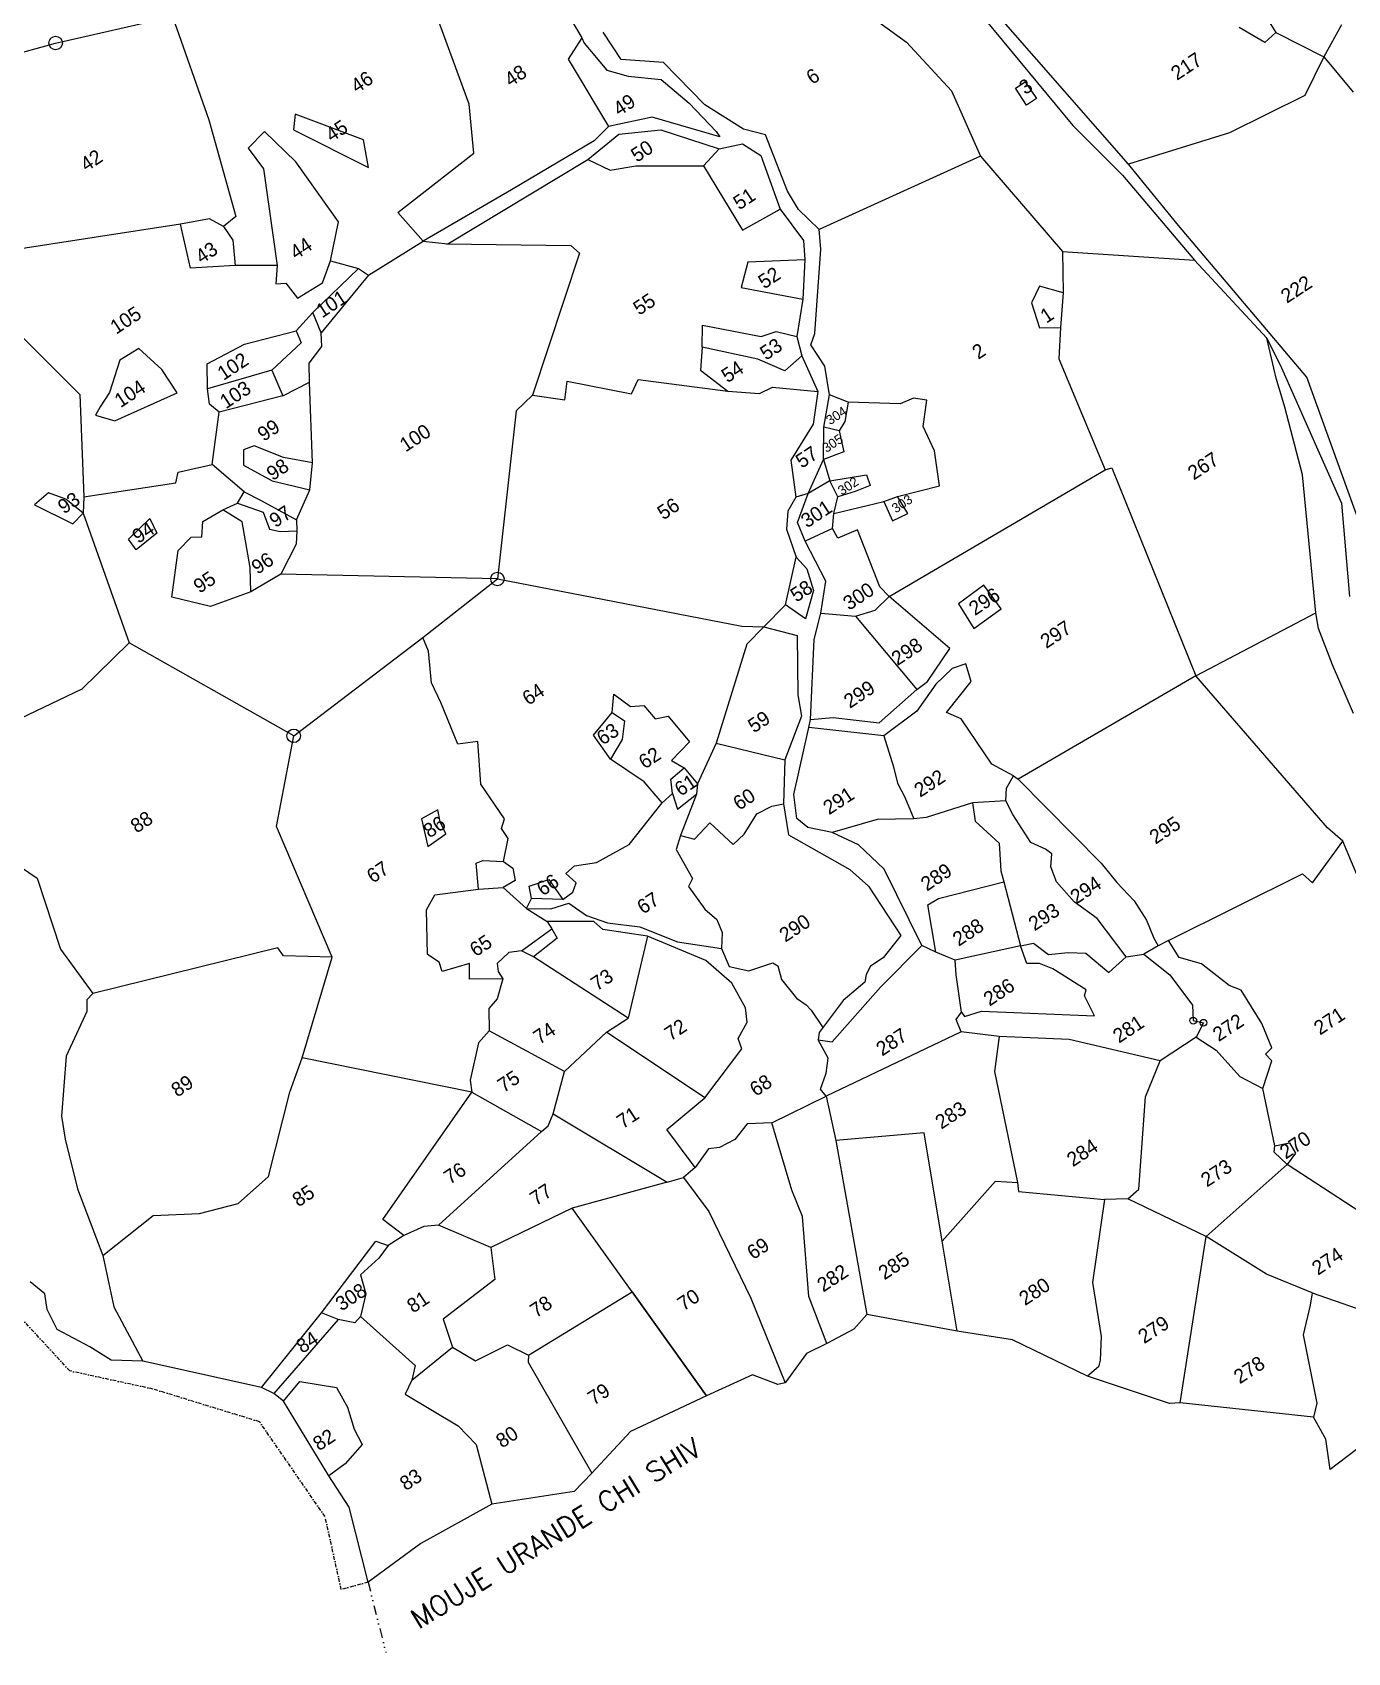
# Model space of a CAD drawing. Header units: metres. Extents: x 321058 to 325379, y 1822357 to 1826807.
# Drawn here: x 322521 to 324270, y 1822357 to 1824513 of the extents above; entities that cross this region are included whole.
import ezdxf

# ---------------------------------------------------------------- set-up
doc = ezdxf.new("R2010")
doc.units = ezdxf.units.M
doc.linetypes.add('DASHDOT', pattern=[1, 0.5, -0.25, 0, -0.25])
doc.linetypes.add('DIVIDE', pattern=[31.75, 12.7, -6.35, 0, -6.35, 0, -6.35])
for name, color, linetype in [('POLY_PARCEL', 6, 'Continuous'), ('POLY_WATER', 4, 'Continuous'), ('TEXT_MAPOUT', 7, 'Continuous'), ('TEXT_PARCEL', 7, 'Continuous'), ('V_BOUND_LINE', 7, 'Continuous'), ('V_BOUND_STREAM_LINE', 7, 'DASHDOT'), ('V_DIVIDE_LINE', 7, 'DIVIDE')]:
    doc.layers.add(name, color=color, linetype=linetype)
doc.styles.get("Standard").update_dxf_attribs({"font": 'simplex.shx'})
doc.styles.add('TEXT _PARCEL', font='', dxfattribs={"height": 0.25})
doc.styles.get('TEXT _PARCEL').set_extended_font_data('Kruti Dev 050')

msp = doc.modelspace()

# ---------------------------------------------------------------- linework, layer by layer
for centre, radius in [((322551.4, 1824498.8), 8.99), ((323139.1, 1823785.7), 8.99), ((322868.1, 1823577), 8.99), ((324064.7, 1823198.1), 4.49), ((324078.3, 1823195.3), 4.49)]:
    msp.add_circle(centre, radius)
at = {"layer": 'POLY_PARCEL'}
for p, q in [((323535.4, 1824607.4), (323683.4, 1824500.1)), ((323101.6, 1824417.6), (323050, 1824558)), ((322551.4, 1824498.8), (322706.9, 1824534.1)), ((322706.9, 1824534.1), (322755.2, 1824396.8)), ((324159, 1824537.7), (324174.6, 1824512.8)), ((323251.4, 1824505.5), (323233.3, 1824477.4)), ((324159.8, 1824499.7), (324125.9, 1824519.3)), ((324174.6, 1824512.8), (324159.8, 1824499.7)), ((324174.6, 1824512.8), (324238.6, 1824480.6)), ((322364.3, 1824447.2), (322551.4, 1824498.8)), ((322551.4, 1824498.8), (322551.4, 1824498.8)), ((323683.4, 1824500.1), (323742.9, 1824435.3)), ((323233.3, 1824477.4), (323287, 1824387.6)), ((324238.6, 1824480.6), (324213.1, 1824429)), ((323828.1, 1824438.6), (323841.2, 1824447.3)), ((323841.2, 1824447.3), (323856, 1824424.8)), ((323742.9, 1824435.3), (323781.7, 1824348.4)), ((323842.9, 1824416.2), (323828.1, 1824438.6)), ((323856, 1824424.8), (323842.9, 1824416.2)), ((324213.1, 1824429), (324113.1, 1824379.2)), ((322870.2, 1824404.1), (322867.6, 1824383.3)), ((322961, 1824369.9), (322870.2, 1824404.1)), ((323107.9, 1824352.2), (323101.6, 1824417.6)), ((322755.2, 1824396.8), (322790.9, 1824268.1)), ((322829.4, 1824381.3), (322807.4, 1824358.7)), ((322871.1, 1824340.7), (322829.4, 1824381.3)), ((322867.6, 1824383.3), (322967.4, 1824333.3)), ((324113.1, 1824379.2), (323978.6, 1824337.7)), ((322807.4, 1824358.7), (322828.1, 1824331.4)), ((322967.4, 1824333.3), (322961, 1824369.9)), ((323413.4, 1824335.3), (323434, 1824358.1)), ((322927.8, 1824260.9), (322871.1, 1824340.7)), ((323006.7, 1824273.2), (323107.9, 1824352.2)), ((323259.2, 1824344), (323289.2, 1824329.7)), ((323289.2, 1824329.7), (323323.1, 1824335.2)), ((323323.1, 1824335.2), (323413.4, 1824335.3)), ((323413.4, 1824335.3), (323464.9, 1824249.7)), ((323781.7, 1824348.4), (323567.3, 1824250.8)), ((323781.7, 1824348.4), (323890.8, 1824221.2)), ((322828.1, 1824331.4), (322846, 1824202.9)), ((323040.3, 1824235.1), (323006.7, 1824273.2)), ((323464.9, 1824249.7), (323515, 1824277.8)), ((322717.5, 1824257.6), (322487.9, 1824222.3)), ((322756.2, 1824264.9), (322717.5, 1824257.6)), ((322731, 1824199.3), (322717.5, 1824257.6)), ((322774.9, 1824254.5), (322756.2, 1824264.9)), ((322790.9, 1824268.1), (322774.9, 1824254.5)), ((322774.9, 1824254.5), (322787.1, 1824236.3)), ((322917.1, 1824208.8), (322927.8, 1824260.9)), ((322927.8, 1824260.9), (322927.8, 1824260.9)), ((322787.1, 1824236.3), (322790.1, 1824202.8)), ((322967.4, 1824189.8), (323040.3, 1824235.1)), ((323040.3, 1824235.1), (323040.3, 1824235.1)), ((323040.3, 1824235.1), (323040.3, 1824235.1)), ((323071.4, 1824231.8), (323236.7, 1824229.3)), ((323236.7, 1824229.3), (323248.3, 1824219.1)), ((322906.2, 1824179.9), (322917.1, 1824208.8)), ((322917.1, 1824208.8), (322954.5, 1824199)), ((323248.3, 1824219.1), (323185.9, 1824030.3)), ((323248.3, 1824219.1), (323248.3, 1824219.1)), ((323472.1, 1824207.2), (323463.2, 1824173.6)), ((323548, 1824210.4), (323472.1, 1824207.2)), ((323890.8, 1824221.2), (323891.7, 1824166.4)), ((323890.8, 1824221.2), (324066.5, 1824210.1)), ((322790.1, 1824202.8), (322731, 1824199.3)), ((322846, 1824202.9), (322790.1, 1824202.8)), ((322846, 1824202.9), (322844.3, 1824178.6)), ((322893.6, 1824140.2), (322954.5, 1824199)), ((322967.4, 1824189.8), (322904.5, 1824113.3)), ((322954.5, 1824199), (322967.4, 1824189.8)), ((322844.3, 1824178.6), (322857.5, 1824179.2)), ((322857.5, 1824179.2), (322873.2, 1824159.5)), ((322873.2, 1824159.5), (322906.2, 1824179.9)), ((323463.2, 1824173.6), (323545.2, 1824158.2)), ((323860.4, 1824175.3), (323849.7, 1824153.2)), ((323891.7, 1824166.4), (323860.4, 1824175.3)), ((323891.7, 1824166.4), (323888.3, 1824120.5)), ((322893.6, 1824140.2), (322871.4, 1824116)), ((322904.5, 1824113.3), (322893.6, 1824140.2)), ((323849.7, 1824153.2), (323860, 1824119.7)), ((322492.9, 1824121.9), (322583.5, 1824031)), ((323411.5, 1824094.2), (323411.7, 1824123.5)), ((323411.7, 1824123.5), (323489.8, 1824108.5)), ((323860, 1824119.7), (323888.3, 1824120.5)), ((323888.3, 1824120.5), (323885.7, 1824078.5)), ((322753.1, 1824072), (322802.8, 1824098)), ((322802.8, 1824098), (322871.4, 1824116)), ((322877.9, 1824099.8), (322839.2, 1824063.4)), ((322871.4, 1824116), (322877.9, 1824099.8)), ((322905.7, 1824095), (322904.5, 1824113.3)), ((323489.8, 1824108.5), (323509.8, 1824114.9)), ((323509.8, 1824114.9), (323537.2, 1824108.4)), ((324175.2, 1824052.9), (324162.4, 1824106.1)), ((322636.8, 1824076.9), (322622.9, 1824033.7)), ((322662.1, 1824092.2), (322636.8, 1824076.9)), ((322692.6, 1824064.6), (322662.1, 1824092.2)), ((322888.8, 1824073), (322905.7, 1824095)), ((323411.5, 1824094.2), (323409.1, 1824063.4)), ((323485.5, 1824078), (323411.5, 1824094.2)), ((323521.5, 1824062.8), (323485.5, 1824078)), ((323544.2, 1824082.4), (323521.5, 1824062.8)), ((323885.7, 1824078.5), (323947.6, 1823930.8)), ((322713.2, 1824033.3), (322692.6, 1824064.6)), ((322753.2, 1824038.7), (322753.1, 1824072)), ((322839.2, 1824063.4), (322753.2, 1824038.7)), ((322839.2, 1824063.4), (322853.5, 1824029.3)), ((322889.3, 1824047.4), (322888.8, 1824073)), ((323409.1, 1824063.4), (323445.4, 1824035.4)), ((324186.5, 1824014.4), (324175.2, 1824052.9)), ((322622.9, 1824033.7), (322610.8, 1824014.8)), ((322630, 1823996.1), (322713.2, 1824033.3)), ((322755.9, 1824018.1), (322753.2, 1824038.7)), ((322853.5, 1824029.3), (322889.3, 1824047.4)), ((322893.1, 1823940.4), (322889.3, 1824047.4)), ((323228.8, 1824024), (323231.9, 1824048.8)), ((323231.9, 1824048.8), (323317.6, 1824032.2)), ((323317.6, 1824032.2), (323326.3, 1824051)), ((323326.3, 1824051), (323445.4, 1824035.4)), ((323445.4, 1824035.4), (323445.4, 1824035.4)), ((323445.4, 1824035.4), (323487.9, 1824032.5)), ((323487.9, 1824032.5), (323505.2, 1824040.7)), ((323505.2, 1824040.7), (323565.1, 1824035.1)), ((322583.5, 1824031), (322588.9, 1823895)), ((322610.8, 1824014.8), (322604.5, 1824003.8)), ((322768.8, 1824007.8), (322755.9, 1824018.1)), ((322853.5, 1824029.3), (322768.8, 1824007.8)), ((323185.9, 1824030.3), (323164, 1824009.4)), ((323185.9, 1824030.3), (323228.8, 1824024)), ((323605.7, 1824021.1), (323580.7, 1824030.9)), ((323605.7, 1824021.1), (323601.3, 1823995.4)), ((323674.9, 1824018.9), (323605.7, 1824021.1)), ((323692.5, 1824026.5), (323674.9, 1824018.9)), ((323710.3, 1824023.7), (323692.5, 1824026.5)), ((323705.5, 1823988.6), (323710.3, 1824023.7)), ((324209.9, 1823924.2), (324186.5, 1824014.4)), ((322604.5, 1824003.8), (322630, 1823996.1)), ((322759.5, 1823938), (322768.8, 1824007.8)), ((323164, 1824009.4), (323139.1, 1823785.7)), ((323601.3, 1823995.4), (323593.8, 1823982.7)), ((323720.4, 1823956), (323705.5, 1823988.6)), ((323593.8, 1823982.7), (323573.4, 1823987.9)), ((323593.8, 1823982.7), (323600.1, 1823955)), ((322801.3, 1823957.6), (322801.2, 1823937.1)), ((322815.5, 1823962.9), (322801.3, 1823957.6)), ((322854.3, 1823947.5), (322815.5, 1823962.9)), ((322893.1, 1823940.4), (322854.3, 1823947.5)), ((323600.1, 1823955), (323573, 1823944.8)), ((323727.3, 1823909.8), (323720.4, 1823956)), ((322711.4, 1823913.8), (322714.3, 1823928)), ((322714.3, 1823928), (322759.5, 1823938)), ((322802.3, 1823901.7), (322759.5, 1823938)), ((322801.2, 1823937.1), (322839.6, 1823916.1)), ((322889.7, 1823904.1), (322893.1, 1823940.4)), ((323573, 1823944.8), (323581.2, 1823916.3)), ((323581.2, 1823916.3), (323630, 1823924.2)), ((323630, 1823924.2), (323634.9, 1823910.2)), ((323660.2, 1823762.5), (323947.6, 1823930.8)), ((323947.6, 1823930.8), (323956.6, 1823933.8)), ((323947.6, 1823930.8), (323947.6, 1823930.8)), ((323947.6, 1823930.8), (323947.6, 1823930.8)), ((323956.6, 1823933.8), (324068.3, 1823657)), ((324227.8, 1823740.7), (324209.9, 1823924.2)), ((322588.9, 1823895), (322711.4, 1823913.8)), ((322839.6, 1823916.1), (322889.7, 1823904.1)), ((322872, 1823864.3), (322889.7, 1823904.1)), ((323581.2, 1823916.3), (323552.3, 1823899.5)), ((323591.7, 1823895.1), (323581.2, 1823916.3)), ((323614.9, 1823902.3), (323591.7, 1823895.1)), ((323634.9, 1823910.2), (323614.9, 1823902.3)), ((323671.1, 1823895.6), (323727.3, 1823909.8)), ((322541.8, 1823900.5), (322523.5, 1823884.3)), ((322523.5, 1823884.3), (322574.4, 1823858.9)), ((322564.8, 1823892.1), (322541.8, 1823900.5)), ((322588, 1823873.3), (322564.8, 1823892.1)), ((322588.9, 1823895), (322588, 1823873.3)), ((322588.9, 1823895), (322588.9, 1823895)), ((322773.8, 1823877.8), (322793.5, 1823886.5)), ((322793.5, 1823886.5), (322802.3, 1823901.7)), ((322793.5, 1823886.5), (322827.4, 1823874.7)), ((322802.3, 1823901.7), (322824.1, 1823890.7)), ((322824.1, 1823890.7), (322872, 1823864.3)), ((323552.3, 1823899.5), (323536.2, 1823894.6)), ((323586.4, 1823873), (323591.7, 1823895.1)), ((323586.4, 1823873), (323652.9, 1823888.9)), ((323652.9, 1823888.9), (323671.1, 1823895.6)), ((323652.9, 1823888.9), (323664.6, 1823863)), ((323684.9, 1823872.9), (323671.1, 1823895.6)), ((322574.4, 1823858.9), (322588, 1823873.3)), ((322588, 1823873.3), (322649.3, 1823700.8)), ((322648.5, 1823838.8), (322676.9, 1823866.2)), ((322676.9, 1823866.2), (322686, 1823846.8)), ((322745.8, 1823842), (322747, 1823862.3)), ((322747, 1823862.3), (322773.8, 1823877.8)), ((322799.7, 1823861.6), (322773.8, 1823877.8)), ((322810, 1823800.9), (322799.7, 1823861.6)), ((322799.7, 1823861.6), (322799.7, 1823861.6)), ((322827.4, 1823874.7), (322835.8, 1823852)), ((322872, 1823864.3), (322872.1, 1823849.8)), ((323584.8, 1823852.9), (323586.4, 1823873)), ((323664.6, 1823863), (323684.9, 1823872.9)), ((322658.7, 1823824.5), (322648.5, 1823838.8)), ((322686, 1823846.8), (322658.7, 1823824.5)), ((322714.5, 1823823.5), (322731.7, 1823841.4)), ((322731.7, 1823841.4), (322745.8, 1823842)), ((322835.8, 1823852), (322850.1, 1823849.1)), ((322850.1, 1823849.1), (322872.1, 1823849.8)), ((322872.1, 1823849.8), (322871.5, 1823832)), ((323584.8, 1823852.9), (323548.3, 1823835.8)), ((323591.8, 1823839.9), (323584.8, 1823852.9)), ((323618, 1823850.9), (323591.8, 1823839.9)), ((323648, 1823775.1), (323618, 1823850.9)), ((322706, 1823761.4), (322714.5, 1823823.5)), ((322871.5, 1823832), (322850.9, 1823791.9)), ((322811.1, 1823768.6), (322810, 1823800.9)), ((323522.5, 1823751.3), (323536.7, 1823814.7)), ((322850.9, 1823791.9), (322811.1, 1823768.6)), ((323139.1, 1823785.7), (322850.9, 1823791.9)), ((323039.7, 1823707.9), (323139.1, 1823785.7)), ((323139.1, 1823785.7), (323139.1, 1823785.7)), ((323139.1, 1823785.7), (323139.1, 1823785.7)), ((323139.1, 1823785.7), (323464.2, 1823723.1)), ((323660.2, 1823762.5), (323648, 1823775.1)), ((323786.3, 1823777.5), (323752.4, 1823752.8)), ((323809.4, 1823746.1), (323786.3, 1823777.5)), ((322757.2, 1823749.1), (322706, 1823761.4)), ((322811.1, 1823768.6), (322757.2, 1823749.1)), ((323641.7, 1823744.4), (323660.2, 1823762.5)), ((323740.9, 1823693.3), (323660.2, 1823762.5)), ((323752.4, 1823752.8), (323773, 1823719.7)), ((323569.3, 1823740.2), (323615.2, 1823736.2)), ((323615.2, 1823736.2), (323641.7, 1823744.4)), ((323615.2, 1823736.2), (323696.9, 1823638.8)), ((323773, 1823719.7), (323809.4, 1823746.1)), ((324068.3, 1823657), (324227.8, 1823740.7)), ((324231.1, 1823719.8), (324227.8, 1823740.7)), ((323464.2, 1823723.1), (323493.4, 1823721.9)), ((323493.4, 1823721.9), (323470.9, 1823699)), ((324249.8, 1823671.3), (324231.1, 1823719.8)), ((322649.3, 1823700.8), (322586.2, 1823639)), ((322868.1, 1823577), (322649.3, 1823700.8)), ((322868.1, 1823577), (323039.7, 1823707.9)), ((323047.5, 1823689.6), (323039.7, 1823707.9)), ((323051.2, 1823647.4), (323047.5, 1823689.6)), ((323470.9, 1823699), (323430.2, 1823567.3)), ((323711.2, 1823649.4), (323740.9, 1823693.3)), ((323744, 1823666.6), (323722.4, 1823645.8)), ((323762, 1823672.6), (323744, 1823666.6)), ((323769.2, 1823649.5), (323762, 1823672.6)), ((324277.9, 1823606.7), (324249.8, 1823671.3)), ((323063.8, 1823621.3), (323051.2, 1823647.4)), ((323696.9, 1823638.8), (323711.2, 1823649.4)), ((323722.4, 1823645.8), (323696.9, 1823609.9)), ((323736.3, 1823608), (323769.2, 1823649.5)), ((324068.3, 1823657), (323831.6, 1823519.5)), ((324068.3, 1823657), (324068.3, 1823657)), ((324068.3, 1823657), (324068.3, 1823657)), ((324243.4, 1823454.8), (324068.3, 1823657)), ((324068.3, 1823657), (324068.3, 1823657)), ((322586.2, 1823639), (322384.1, 1823542.8)), ((323291.8, 1823608), (323294.1, 1823632.4)), ((323294.1, 1823632.4), (323316.3, 1823616.1)), ((323646.7, 1823594.4), (323696.9, 1823638.8)), ((323696.9, 1823638.8), (323696.9, 1823638.8)), ((323086.6, 1823565.8), (323063.8, 1823621.3)), ((323266.9, 1823577.8), (323291.8, 1823608)), ((323291.8, 1823608), (323308.2, 1823597)), ((323316.3, 1823616.1), (323333.8, 1823617.3)), ((323333.8, 1823617.3), (323348.9, 1823599.7)), ((323348.9, 1823599.7), (323366.1, 1823603.1)), ((323366.1, 1823603.1), (323394.4, 1823569)), ((323555.5, 1823598.6), (323585.8, 1823601.3)), ((323585.8, 1823601.3), (323646.7, 1823594.4)), ((323696.9, 1823609.9), (323653.3, 1823576.8)), ((323756, 1823599.8), (323736.3, 1823608)), ((323308.2, 1823597), (323305.1, 1823572.1)), ((323653.3, 1823576.8), (323553.4, 1823588.3)), ((323796.6, 1823539.2), (323756, 1823599.8)), ((322845.3, 1823456.2), (322868.1, 1823577)), ((323112.9, 1823569.4), (323086.6, 1823565.8)), ((323117.1, 1823512.6), (323112.9, 1823569.4)), ((323289.4, 1823545.9), (323266.9, 1823577.8)), ((323305.1, 1823572.1), (323289.4, 1823545.9)), ((323394.4, 1823569), (323370.6, 1823544.1)), ((323430.2, 1823567.3), (323405.1, 1823513)), ((323430.2, 1823567.3), (323521.6, 1823545.3)), ((323653.3, 1823576.8), (323666.1, 1823535.8)), ((323334.3, 1823515.6), (323289.4, 1823545.9)), ((323370.6, 1823544.1), (323387.4, 1823534.3)), ((323666.1, 1823535.8), (323671.2, 1823514)), ((323825.8, 1823523.8), (323796.6, 1823539.2)), ((323358.4, 1823487.7), (323334.3, 1823515.6)), ((323369.8, 1823519.3), (323387.4, 1823534.3)), ((323372, 1823500.2), (323369.8, 1823519.3)), ((323387.4, 1823534.3), (323405.1, 1823513)), ((323671.2, 1823514), (323680.9, 1823495.2)), ((323816.2, 1823507.2), (323825.8, 1823523.8)), ((323825.8, 1823523.8), (323831.6, 1823519.5)), ((323831.6, 1823519.5), (323942.1, 1823407.5)), ((323148.4, 1823466.7), (323117.1, 1823512.6)), ((323358.4, 1823487.7), (323372, 1823500.2)), ((323372, 1823500.2), (323378.8, 1823479.4)), ((323378.8, 1823479.4), (323403.7, 1823499.5)), ((323403.7, 1823499.5), (323382.7, 1823444.4)), ((323405.1, 1823513), (323403.7, 1823499.5)), ((323680.9, 1823495.2), (323693.1, 1823466.5)), ((323815.5, 1823490.4), (323816.2, 1823507.2)), ((323059.8, 1823478.7), (323038.3, 1823466.5)), ((323062.8, 1823462.6), (323059.8, 1823478.7)), ((323314.5, 1823432.5), (323358.4, 1823487.7)), ((323467.4, 1823446.1), (323484.2, 1823473.1)), ((323484.2, 1823473.1), (323503.9, 1823483.4)), ((323503.9, 1823483.4), (323519.5, 1823486.6)), ((323771, 1823487.7), (323709.5, 1823468.5)), ((323815.5, 1823490.4), (323771, 1823487.7)), ((323771, 1823487.7), (323774.4, 1823463.5)), ((323824.5, 1823472.2), (323815.5, 1823490.4)), ((323848.8, 1823435.3), (323824.5, 1823472.2)), ((322919.1, 1823282.4), (322845.3, 1823456.2)), ((323038.3, 1823466.5), (323046.3, 1823429.9)), ((323070.4, 1823446.7), (323062.8, 1823462.6)), ((323144.4, 1823453.8), (323148.4, 1823466.7)), ((323153.3, 1823440.2), (323144.4, 1823453.8)), ((323401.2, 1823439.6), (323421.6, 1823461.1)), ((323421.6, 1823461.1), (323452.5, 1823432.3)), ((323644.4, 1823465.6), (323584.3, 1823448.4)), ((323693.1, 1823466.5), (323644.4, 1823465.6)), ((323709.5, 1823468.5), (323693.1, 1823466.5)), ((323774.4, 1823463.5), (323806.4, 1823434)), ((324263.5, 1823436.7), (324243.4, 1823454.8)), ((322436.6, 1823448.6), (322526.8, 1823387.7)), ((323046.3, 1823429.9), (323070.4, 1823446.7)), ((323147.1, 1823409.7), (323153.3, 1823440.2)), ((323270.8, 1823408.3), (323314.5, 1823432.5)), ((323382.7, 1823444.4), (323376.7, 1823425.6)), ((323382.7, 1823444.4), (323401.2, 1823439.6)), ((323452.5, 1823432.3), (323467.4, 1823446.1)), ((323806.4, 1823434), (323808.6, 1823397.2)), ((323868.1, 1823426.1), (323848.8, 1823435.3)), ((324223.4, 1823381.6), (324263.5, 1823436.7)), ((324296.2, 1823359.8), (324263.5, 1823436.7)), ((324263.5, 1823436.7), (324263.5, 1823436.7)), ((323110.7, 1823407.5), (323119.7, 1823411.1)), ((323113.9, 1823372.9), (323110.7, 1823407.5)), ((323119.7, 1823411.1), (323147.1, 1823409.7)), ((323147.1, 1823409.7), (323159.7, 1823400.8)), ((323241.6, 1823403.9), (323270.8, 1823408.3)), ((323376.7, 1823425.6), (323398.7, 1823387)), ((323876.6, 1823419.9), (323868.1, 1823426.1)), ((323875.3, 1823402.9), (323876.6, 1823419.9)), ((323942.1, 1823407.5), (323962.9, 1823381.7)), ((322526.8, 1823387.7), (322558, 1823293.1)), ((323159.7, 1823400.8), (323162.6, 1823384.4)), ((323181.4, 1823376.8), (323207.5, 1823386)), ((323207.5, 1823386), (323226.2, 1823359.4)), ((323229.9, 1823393.9), (323241.6, 1823403.9)), ((323243.9, 1823381.3), (323229.9, 1823393.9)), ((323398.7, 1823387), (323393.1, 1823376.4)), ((323808.6, 1823397.2), (323812.6, 1823382.8)), ((323882.7, 1823382.8), (323875.3, 1823402.9)), ((324031.9, 1823304.7), (324209.9, 1823393.3)), ((324209.9, 1823393.3), (324223.4, 1823381.6)), ((323044.7, 1823345.7), (323055.7, 1823365.5)), ((323055.7, 1823365.5), (323113.9, 1823372.9)), ((323055.7, 1823365.5), (323055.7, 1823365.5)), ((323113.9, 1823372.9), (323146.8, 1823375.2)), ((323162.6, 1823384.4), (323146.8, 1823375.2)), ((323146.8, 1823375.2), (323177.8, 1823347.4)), ((323184.3, 1823360.4), (323181.4, 1823376.8)), ((323226.2, 1823359.4), (323239.3, 1823369.1)), ((323239.3, 1823369.1), (323243.9, 1823381.3)), ((323393.1, 1823376.4), (323415.2, 1823346.3)), ((323725.8, 1823360.8), (323812.6, 1823382.8)), ((323812.6, 1823382.8), (323812.6, 1823382.8)), ((323812.6, 1823382.8), (323834.9, 1823297.7)), ((323906.2, 1823356.1), (323882.7, 1823382.8)), ((323962.9, 1823381.7), (323986.2, 1823357.5)), ((323045.9, 1823286.2), (323044.7, 1823345.7)), ((323177.8, 1823347.4), (323184.3, 1823360.4)), ((323177.8, 1823347.4), (323205.3, 1823330)), ((323177.8, 1823347.4), (323210.3, 1823346.9)), ((323226.2, 1823359.4), (323184.3, 1823360.4)), ((323210.3, 1823346.9), (323234, 1823354.5)), ((323234, 1823354.5), (323234, 1823354.5)), ((323234, 1823354.5), (323234, 1823354.5)), ((323234, 1823354.5), (323257.6, 1823337.9)), ((323415.2, 1823346.3), (323431.1, 1823332.7)), ((323711.6, 1823352.2), (323725.8, 1823360.8)), ((323722.1, 1823289.4), (323711.6, 1823352.2)), ((323937, 1823333.9), (323906.2, 1823356.1)), ((323986.2, 1823357.5), (324002.5, 1823331.6)), ((323171.3, 1823290.9), (323211.6, 1823320.4)), ((323267.2, 1823330.2), (323205.3, 1823330)), ((323205.3, 1823330), (323211.6, 1823320.4)), ((323205.3, 1823330), (323205.3, 1823330)), ((323211.6, 1823320.4), (323218.7, 1823307.9)), ((323257.6, 1823337.9), (323285.4, 1823328.1)), ((323279.1, 1823319.3), (323267.2, 1823330.2)), ((323267.2, 1823330.2), (323267.2, 1823330.2)), ((323285.4, 1823328.1), (323285.4, 1823328.1)), ((323285.4, 1823328.1), (323328.4, 1823322.7)), ((323328.4, 1823322.7), (323378.6, 1823303.1)), ((323431.1, 1823332.7), (323437.9, 1823315.4)), ((323975.6, 1823282.9), (323937, 1823333.9)), ((324002.5, 1823331.6), (324012.2, 1823307.9)), ((323218.7, 1823307.9), (323186.9, 1823282.9)), ((323338.8, 1823310.5), (323279.1, 1823319.3)), ((323338.8, 1823310.5), (323312.9, 1823201.5)), ((323416.4, 1823278), (323338.8, 1823310.5)), ((323338.8, 1823310.5), (323338.8, 1823310.5)), ((323378.6, 1823303.1), (323378.6, 1823303.1)), ((323378.6, 1823303.1), (323437, 1823294.2)), ((323437.9, 1823315.4), (323437, 1823294.2)), ((323834.9, 1823297.7), (323852, 1823301.2)), ((323852, 1823301.2), (323872.3, 1823286)), ((324012.2, 1823307.9), (324018.1, 1823297.8)), ((324031.9, 1823304.7), (324018.1, 1823297.8)), ((324045.9, 1823282.3), (324031.9, 1823304.7)), ((324031.9, 1823304.7), (324031.9, 1823304.7)), ((322558, 1823293.1), (322601, 1823234.4)), ((322846.9, 1823295.1), (322601, 1823234.4)), ((322854.7, 1823284.3), (322846.9, 1823295.1)), ((322919.1, 1823282.4), (322854.7, 1823284.3)), ((322879.4, 1823148.5), (322919.1, 1823282.4)), ((323061.7, 1823276.1), (323045.9, 1823286.2)), ((323154.2, 1823288.9), (323138.8, 1823274.1)), ((323171.3, 1823290.9), (323154.2, 1823288.9)), ((323186.9, 1823282.9), (323171.3, 1823290.9)), ((323312.9, 1823201.5), (323186.9, 1823282.9)), ((323451, 1823248.1), (323416.4, 1823278)), ((323437, 1823294.2), (323447.2, 1823270)), ((323437, 1823294.2), (323437, 1823294.2)), ((323437, 1823294.2), (323437, 1823294.2)), ((323722.1, 1823289.4), (323703.8, 1823298)), ((323747.8, 1823278.4), (323722.1, 1823289.4)), ((323834.9, 1823297.7), (323747.8, 1823278.4)), ((323749.5, 1823259), (323747.8, 1823278.4)), ((323843.3, 1823274.2), (323834.9, 1823297.7)), ((323872.3, 1823286), (323898.5, 1823288.6)), ((323898.5, 1823288.6), (323921.8, 1823287.8)), ((323921.8, 1823287.8), (323952.5, 1823262.2)), ((323952.5, 1823262.2), (323975.6, 1823282.9)), ((323975.6, 1823282.9), (323998.9, 1823286.5)), ((324018.1, 1823297.8), (323998.9, 1823286.5)), ((323998.9, 1823286.5), (324033.4, 1823258.9)), ((324075.9, 1823273.7), (324045.9, 1823282.3)), ((323065.4, 1823263.6), (323061.7, 1823276.1)), ((323102.1, 1823274), (323065.4, 1823263.6)), ((323102, 1823253.3), (323102.1, 1823274)), ((323138.8, 1823274.1), (323140, 1823263.5)), ((323140, 1823263.5), (323146.3, 1823253.9)), ((323447.2, 1823270), (323473.7, 1823264.5)), ((323473.7, 1823264.5), (323505.6, 1823275.2)), ((323505.6, 1823275.2), (323511.9, 1823270.9)), ((323511.9, 1823270.9), (323517.1, 1823252.6)), ((323756.5, 1823209.4), (323749.5, 1823259)), ((323860.1, 1823274.3), (323843.3, 1823274.2)), ((323878.1, 1823267.1), (323860.1, 1823274.3)), ((323922.3, 1823239), (323878.1, 1823267.1)), ((324033.4, 1823258.9), (324063.6, 1823218.7)), ((324112.4, 1823245), (324075.9, 1823273.7)), ((322601, 1823234.4), (322592.9, 1823225.7)), ((323146.3, 1823253.9), (323102, 1823253.3)), ((323146.3, 1823253.9), (323138.7, 1823227.1)), ((323469.2, 1823215.3), (323451, 1823248.1)), ((323517.1, 1823252.6), (323536.9, 1823227.8)), ((323920.2, 1823231), (323922.3, 1823239)), ((324128.4, 1823238.6), (324112.4, 1823245)), ((324156, 1823194.4), (324128.4, 1823238.6)), ((322592.9, 1823225.7), (322592.8, 1823210.4)), ((323138.7, 1823227.1), (323127.8, 1823214.2)), ((323127.8, 1823214.2), (323127.9, 1823184.4)), ((323471.4, 1823196.2), (323469.2, 1823215.3)), ((323536.9, 1823227.8), (323549.6, 1823219)), ((323549.6, 1823219), (323556.5, 1823212.1)), ((323933.4, 1823204.7), (323920.2, 1823231)), ((324063.6, 1823218.7), (324064.7, 1823198.1)), ((322592.8, 1823210.4), (322565.2, 1823150.9)), ((323284.1, 1823182.6), (323312.9, 1823201.5)), ((323459.4, 1823174.5), (323471.4, 1823196.2)), ((323556.5, 1823212.1), (323571.8, 1823188.8)), ((323749.2, 1823199.4), (323756.5, 1823209.4)), ((323756.2, 1823183.3), (323749.2, 1823199.4)), ((323756.5, 1823209.4), (323760.2, 1823203.7)), ((323760.2, 1823203.7), (323782.9, 1823210.6)), ((323782.9, 1823210.6), (323933.4, 1823204.7)), ((324064.7, 1823198.1), (324078.3, 1823195.3)), ((324078.3, 1823195.3), (324068.8, 1823176.3)), ((324169.2, 1823162.1), (324156, 1823194.4)), ((323127.9, 1823184.4), (323114, 1823168.7)), ((323228.3, 1823130.3), (323127.9, 1823184.4)), ((323284.1, 1823182.6), (323228.3, 1823130.3)), ((323414.8, 1823095.6), (323284.1, 1823182.6)), ((323464.1, 1823160.4), (323459.4, 1823174.5)), ((323579.1, 1823148.2), (323565.9, 1823172.7)), ((323756.2, 1823183.3), (323576.2, 1823097.7)), ((323806.6, 1823177.1), (323756.2, 1823183.3)), ((323806.6, 1823177.1), (323800.5, 1823130.6)), ((323899.5, 1823173.1), (323806.6, 1823177.1)), ((324020.5, 1823144.6), (323899.5, 1823173.1)), ((324068.8, 1823176.3), (324020.5, 1823144.6)), ((324068.8, 1823176.3), (324095.1, 1823158.7)), ((322565.2, 1823150.9), (322559.2, 1823070.8)), ((322863, 1823102.9), (322879.4, 1823148.5)), ((323105, 1823103.1), (322879.4, 1823148.5)), ((323114, 1823168.7), (323102.9, 1823118.8)), ((323414.8, 1823095.6), (323464.1, 1823160.4)), ((323576.3, 1823128), (323579.1, 1823148.2)), ((324095.1, 1823158.7), (324126.8, 1823123.9)), ((324160.9, 1823153.6), (324169.2, 1823162.1)), ((324169.1, 1823144.4), (324160.9, 1823153.6)), ((323213.1, 1823074.1), (323228.3, 1823130.3)), ((323568.9, 1823107), (323576.3, 1823128)), ((323800.5, 1823130.6), (323830.7, 1822982.8)), ((324001.3, 1823096.8), (324020.5, 1823144.6)), ((324157.2, 1823107.9), (324169.1, 1823144.4)), ((323102.9, 1823118.8), (323105, 1823103.1)), ((323576.2, 1823097.7), (323568.9, 1823107)), ((324126.8, 1823123.9), (324157.2, 1823107.9)), ((324173.3, 1823031.3), (324157.2, 1823107.9)), ((322834.6, 1822990.6), (322863, 1823102.9)), ((322986.6, 1822933.5), (323105, 1823103.1)), ((323105, 1823103.1), (323197.7, 1823050.7)), ((323105, 1823103.1), (323105, 1823103.1)), ((323364.6, 1823053.4), (323414.8, 1823095.6)), ((323414.8, 1823095.6), (323414.8, 1823095.6)), ((323414.8, 1823095.6), (323414.8, 1823095.6)), ((323504.3, 1823062), (323576.2, 1823097.7)), ((323576.2, 1823097.7), (323589.3, 1823038.8)), ((323992.5, 1822974), (324001.3, 1823096.8)), ((322559.2, 1823070.8), (322563.9, 1823040.6)), ((323206.7, 1823058.1), (323213.1, 1823074.1)), ((323213.1, 1823074.1), (323365.1, 1822983.1)), ((323504.3, 1823062), (323471.3, 1823060.8)), ((323530.7, 1822972.7), (323504.3, 1823062)), ((322563.9, 1823040.6), (322580.6, 1822974.2)), ((323197.7, 1823050.7), (323060.6, 1822926.1)), ((323197.7, 1823050.7), (323206.7, 1823058.1)), ((323197.7, 1823050.7), (323197.7, 1823050.7)), ((323402.2, 1823002.9), (323364.6, 1823053.4)), ((323455, 1823039.8), (323434.7, 1823029.4)), ((323471.3, 1823060.8), (323455, 1823039.8)), ((323706.6, 1823048.6), (323589.3, 1823038.8)), ((323730.8, 1822904.5), (323706.6, 1823048.6)), ((323419.7, 1823027.6), (323402.2, 1823002.9)), ((323434.7, 1823029.4), (323419.7, 1823027.6)), ((323589.3, 1823038.8), (323630.6, 1822807.1)), ((324172.3, 1823022.9), (324173.3, 1823031.3)), ((324189.6, 1823006.6), (324172.3, 1823022.9)), ((324173.3, 1823031.3), (324192.9, 1823035.4)), ((324200.8, 1823021.7), (324189.6, 1823006.6)), ((324192.9, 1823035.4), (324200.8, 1823021.7)), ((323402.2, 1823002.9), (323386.8, 1822989.3)), ((324189.6, 1823006.6), (324081.9, 1822910.9)), ((324315.7, 1822924.7), (324189.6, 1823006.6)), ((322794.3, 1822954.8), (322834.6, 1822990.6)), ((323365.1, 1822983.1), (323238.3, 1822948.8)), ((323365.1, 1822983.1), (323386.8, 1822989.3)), ((323386.8, 1822989.3), (323420.2, 1822944)), ((323730.8, 1822904.5), (323801.6, 1822984.6)), ((323801.6, 1822984.6), (323830.7, 1822982.8)), ((323830.7, 1822982.8), (323832.3, 1822970.7)), ((322580.6, 1822974.2), (322614.3, 1822885.5)), ((322742.6, 1822941.3), (322794.3, 1822954.8)), ((323545.1, 1822937.5), (323530.7, 1822972.7)), ((323832.3, 1822970.7), (323946.7, 1822960.3)), ((323946.7, 1822960.3), (323930.9, 1822849.8)), ((323977.5, 1822961.2), (323946.7, 1822960.3)), ((323977.5, 1822961.2), (323992.5, 1822974)), ((324081.9, 1822910.9), (323977.5, 1822961.2)), ((322614.3, 1822885.5), (322681, 1822938.8)), ((322681, 1822938.8), (322742.6, 1822941.3)), ((322681, 1822938.8), (322681, 1822938.8)), ((323014.6, 1822912.3), (322986.6, 1822933.5)), ((323238.3, 1822948.8), (323130.5, 1822896.1)), ((323318.2, 1822837.3), (323238.3, 1822948.8)), ((323238.3, 1822948.8), (323238.3, 1822948.8)), ((323238.3, 1822948.8), (323238.3, 1822948.8)), ((323420.2, 1822944), (323476.2, 1822829)), ((323553.3, 1822831.1), (323545.1, 1822937.5)), ((323014.6, 1822912.3), (322993.6, 1822899.1)), ((323041.3, 1822924.1), (323014.6, 1822912.3)), ((323060.6, 1822926.1), (323041.3, 1822924.1)), ((323130.5, 1822896.1), (323060.6, 1822926.1)), ((324047.4, 1822689.5), (324081.9, 1822910.9)), ((324081.9, 1822910.9), (324081.9, 1822910.9)), ((324162.3, 1822860.6), (324081.9, 1822910.9)), ((322905.2, 1822809.2), (322977.5, 1822904.6)), ((322977.5, 1822904.6), (322993.6, 1822899.1)), ((322993.6, 1822899.1), (322981.2, 1822882.1)), ((323130.5, 1822896.1), (323135.5, 1822853.7)), ((323750.8, 1822784.9), (323730.8, 1822904.5)), ((322614.3, 1822885.5), (322628.7, 1822817.5)), ((322981.2, 1822882.1), (322956.8, 1822860.1)), ((322956.8, 1822860.1), (322964, 1822834.8)), ((323135.5, 1822853.7), (323066.7, 1822801)), ((323930.9, 1822849.8), (323942.2, 1822778)), ((324223.1, 1822835.8), (324162.3, 1822860.6)), ((322964, 1822834.8), (322956.8, 1822804.4)), ((323180.4, 1822753), (323318.2, 1822837.3)), ((323318.2, 1822837.3), (323417.1, 1822698.8)), ((323417.1, 1822698.8), (323318.2, 1822837.3)), ((323476.2, 1822829), (323521.9, 1822716.1)), ((323577.5, 1822768.5), (323553.3, 1822831.1)), ((324223.1, 1822835.8), (324220.4, 1822819.6)), ((324223.1, 1822835.8), (324312.2, 1822804.8)), ((322628.7, 1822817.5), (322667.4, 1822745)), ((322825.3, 1822710.1), (322905.2, 1822809.2)), ((322927.2, 1822800.3), (322905.2, 1822809.2)), ((322956.8, 1822804.4), (322949.3, 1822795.8)), ((322956.8, 1822804.4), (322956.8, 1822804.4)), ((322956.8, 1822804.4), (323029.7, 1822739.3)), ((324220.4, 1822819.6), (324211, 1822780.1)), ((322927.2, 1822800.3), (322841.5, 1822702)), ((322949.3, 1822795.8), (322927.2, 1822800.3)), ((323066.7, 1822801), (323079.5, 1822763.5)), ((323025.1, 1822719.9), (323079.5, 1822763.5)), ((323079.5, 1822763.5), (323109.8, 1822745.3)), ((323109.8, 1822745.3), (323152.3, 1822766.7)), ((323152.3, 1822766.7), (323180.4, 1822753)), ((323942.2, 1822778), (323941.1, 1822746.2)), ((324211, 1822780.1), (324228.9, 1822689)), ((323029.7, 1822739.3), (323025.1, 1822719.9)), ((323180.4, 1822753), (323179.9, 1822743.8)), ((323179.9, 1822743.8), (323264.5, 1822596.2)), ((323941.1, 1822746.2), (323938.8, 1822737.3)), ((322854.5, 1822691.8), (322876.4, 1822717.9)), ((322876.4, 1822717.9), (322924.8, 1822709.9)), ((323025.1, 1822719.9), (323016.3, 1822700.9)), ((323938.8, 1822737.3), (323924.2, 1822725)), ((322924.8, 1822709.9), (322939.6, 1822683.9)), ((323016.3, 1822700.9), (323086.7, 1822658.9)), ((322939.6, 1822683.9), (322948.5, 1822654.4)), ((324228.9, 1822689), (324224.6, 1822670.4)), ((322948.5, 1822654.4), (322959, 1822634.3)), ((323086.7, 1822658.9), (323110.6, 1822634.3)), ((322959, 1822634.3), (322936.5, 1822608.5)), ((323110.6, 1822634.3), (323131.6, 1822554.8)), ((322936.5, 1822608.5), (322914.8, 1822592.5))]:
    msp.add_line(p, q, dxfattribs=at)
at = {"layer": 'POLY_WATER'}
for p, q in [((323207.3, 1824580.5), (323251.4, 1824505.5)), ((323761.3, 1824562.1), (323904.6, 1824389)), ((323978.6, 1824337.7), (323812.4, 1824527.4)), ((323251.4, 1824505.5), (323254.6, 1824498.7)), ((323303.8, 1824476.7), (323279.8, 1824513.1)), ((324261.7, 1824523.2), (324238.6, 1824480.6)), ((323254.6, 1824498.7), (323284.8, 1824462.6)), ((323284.8, 1824462.6), (323313.1, 1824454.5)), ((323359.8, 1824472.9), (323303.8, 1824476.7)), ((323414.9, 1824416.4), (323359.8, 1824472.9)), ((324238.6, 1824480.6), (324277.3, 1824433.3)), ((323313.1, 1824454.5), (323356.7, 1824450.1)), ((323356.7, 1824450.1), (323394, 1824418.7)), ((323344.9, 1824400.3), (323287, 1824387.6)), ((323434.8, 1824374.2), (323344.9, 1824400.3)), ((323394, 1824418.7), (323430.1, 1824381.3)), ((323466.6, 1824384.3), (323414.9, 1824416.4)), ((323259.2, 1824344), (323300.7, 1824377.7)), ((323287, 1824387.6), (323267.7, 1824368.6)), ((323300.7, 1824377.7), (323356.3, 1824383.2)), ((323356.3, 1824383.2), (323434, 1824358.1)), ((323430.1, 1824381.3), (323434.8, 1824374.2)), ((323495.8, 1824376.8), (323466.6, 1824384.3)), ((323524.9, 1824301.7), (323495.8, 1824376.8)), ((323904.6, 1824389), (323970.4, 1824323.2)), ((323267.7, 1824368.6), (323157.6, 1824303.6)), ((323434, 1824358.1), (323465.3, 1824364.7)), ((323465.3, 1824364.7), (323489.7, 1824349)), ((323073.2, 1824231.7), (323259.2, 1824344)), ((323489.7, 1824349), (323515, 1824277.8)), ((324045.2, 1824255.8), (323978.6, 1824337.7)), ((323970.4, 1824323.2), (324066.5, 1824210.1)), ((323157.6, 1824303.6), (323040.3, 1824235.1)), ((323539.8, 1824277.2), (323524.9, 1824301.7)), ((323515, 1824277.8), (323546.3, 1824236)), ((323567.3, 1824250.8), (323539.8, 1824277.2)), ((323569.2, 1824224.5), (323567.3, 1824250.8)), ((324215.9, 1824054.2), (324045.2, 1824255.8)), ((323040.3, 1824235.1), (323073.2, 1824231.7)), ((323546.3, 1824236), (323548, 1824210.4)), ((323548, 1824210.4), (323545.2, 1824158.2)), ((323561.4, 1824112.4), (323569.2, 1824224.5)), ((324066.5, 1824210.1), (324162.4, 1824106.1)), ((323545.2, 1824158.2), (323537.2, 1824108.4)), ((323537.2, 1824108.4), (323544.2, 1824082.4)), ((323556, 1824097.4), (323561.4, 1824112.4)), ((323574.8, 1824069), (323556, 1824097.4)), ((324162.4, 1824106.1), (324182.3, 1824066.5)), ((323544.2, 1824082.4), (323565.1, 1824035.1)), ((323580.7, 1824030.9), (323574.8, 1824069)), ((324182.3, 1824066.5), (324234.1, 1823949.7)), ((324284.1, 1823865.3), (324215.9, 1824054.2)), ((323565.1, 1824035.1), (323559.3, 1823991.7)), ((323573.4, 1823987.9), (323580.7, 1824030.9)), ((323559.3, 1823991.7), (323529.4, 1823943.6)), ((323573, 1823944.8), (323573.4, 1823987.9)), ((324234.1, 1823949.7), (324261.9, 1823886.7)), ((323529.4, 1823943.6), (323536.2, 1823894.6)), ((323552.3, 1823899.5), (323573, 1823944.8)), ((323536.2, 1823894.6), (323525.5, 1823876.1)), ((323538.2, 1823861), (323552.3, 1823899.5)), ((324261.9, 1823886.7), (324272.4, 1823762.6)), ((323525.5, 1823876.1), (323523.6, 1823851.9)), ((323548.3, 1823835.8), (323538.2, 1823861)), ((323523.6, 1823851.9), (323536.7, 1823814.7)), ((323575.8, 1823782.6), (323548.3, 1823835.8)), ((323536.7, 1823814.7), (323550.8, 1823799.2)), ((323550.8, 1823799.2), (323559.5, 1823770.6)), ((323569.3, 1823740.2), (323575.8, 1823782.6)), ((323522.5, 1823751.3), (323493.4, 1823721.9)), ((323548.7, 1823732.9), (323522.5, 1823751.3)), ((323559.5, 1823770.6), (323548.7, 1823732.9)), ((323560.6, 1823705.1), (323569.3, 1823740.2)), ((323493.4, 1823721.9), (323537.9, 1823710.5)), ((323537.9, 1823710.5), (323538.6, 1823631.7)), ((323555.5, 1823598.6), (323560.6, 1823705.1)), ((323538.6, 1823631.7), (323543.5, 1823603)), ((323543.5, 1823603), (323521.6, 1823545.3)), ((323533.2, 1823498.8), (323553.4, 1823588.3)), ((323553.4, 1823588.3), (323555.5, 1823598.6)), ((323521.6, 1823545.3), (323519.5, 1823486.6)), ((323537.5, 1823467.2), (323533.2, 1823498.8)), ((323519.5, 1823486.6), (323526.3, 1823445.3)), ((323551.9, 1823455.1), (323537.5, 1823467.2)), ((323584.3, 1823448.4), (323551.9, 1823455.1)), ((323526.3, 1823445.3), (323607.9, 1823399.1)), ((323619.3, 1823432), (323584.3, 1823448.4)), ((323653.4, 1823399.7), (323619.3, 1823432)), ((323607.9, 1823399.1), (323632.6, 1823377.1)), ((323703.8, 1823298), (323653.4, 1823399.7)), ((323632.6, 1823377.1), (323675.9, 1823311.4)), ((323675.9, 1823311.4), (323652.1, 1823281.7)), ((323652.1, 1823281.7), (323635.2, 1823270.6)), ((323648.6, 1823242.5), (323703.8, 1823298)), ((323629.8, 1823259.4), (323627.7, 1823249.1)), ((323635.2, 1823270.6), (323629.8, 1823259.4)), ((323584.4, 1823169.7), (323648.6, 1823242.5)), ((323627.7, 1823249.1), (323598.9, 1823225.1)), ((323598.9, 1823225.1), (323567.1, 1823182.5)), ((323567.1, 1823182.5), (323565.9, 1823172.7)), ((323565.9, 1823172.7), (323584.4, 1823169.7)), ((322537.1, 1822834.6), (322517.5, 1822850.6)), ((322540.2, 1822813.6), (322537.1, 1822834.6)), ((322553.6, 1822787.2), (322540.2, 1822813.6)), ((322596.8, 1822764), (322553.6, 1822787.2)), ((322625.4, 1822746.5), (322596.8, 1822764)), ((322667.4, 1822745), (322625.4, 1822746.5)), ((322825.3, 1822710.1), (322667.4, 1822745)), ((322841.5, 1822702), (322825.3, 1822710.1)), ((322854.5, 1822691.8), (322841.5, 1822702)), ((322914.8, 1822592.5), (322854.5, 1822691.8)), ((322941.8, 1822550.7), (322914.8, 1822592.5)), ((322967, 1822451.1), (322941.8, 1822550.7))]:
    msp.add_line(p, q, dxfattribs=at)
at = {"layer": 'V_BOUND_LINE'}
for p, q in [((323630.6, 1822807.1), (323613.4, 1822787.6)), ((323750.8, 1822784.9), (323630.6, 1822807.1)), ((323613.4, 1822787.6), (323577.5, 1822768.5)), ((323824.2, 1822773.6), (323750.8, 1822784.9)), ((323577.5, 1822768.5), (323550.3, 1822755.1)), ((323924.2, 1822725), (323824.2, 1822773.6)), ((323550.3, 1822755.1), (323521.9, 1822716.1)), ((323478.6, 1822727), (323417.1, 1822698.8)), ((323512, 1822714), (323478.6, 1822727)), ((324032.9, 1822688.7), (323924.2, 1822725)), ((323417.1, 1822698.8), (323316, 1822651.5)), ((323521.9, 1822716.1), (323512, 1822714)), ((324047.4, 1822689.5), (324032.9, 1822688.7)), ((324224.6, 1822670.4), (324047.4, 1822689.5)), ((324241, 1822641.4), (324224.6, 1822670.4)), ((324335.9, 1822668.9), (324247, 1822600.8)), ((323316, 1822651.5), (323264.5, 1822596.2)), ((324247, 1822600.8), (324241, 1822641.4)), ((323264.5, 1822596.2), (323241.1, 1822571.8)), ((323241.1, 1822571.8), (323131.6, 1822554.8)), ((323131.6, 1822554.8), (323037, 1822502.6)), ((323037, 1822502.6), (322967, 1822451.1))]:
    msp.add_line(p, q, dxfattribs=at)
at = {"layer": 'V_BOUND_STREAM_LINE', "ltscale": 10}
for p, q in [((322570.2, 1822732.1), (322495.2, 1822813.5)), ((322681.3, 1822707.9), (322570.2, 1822732.1)), ((322822.7, 1822664.4), (322681.3, 1822707.9)), ((322909.8, 1822538.2), (322822.7, 1822664.4)), ((322931.3, 1822441.4), (322909.8, 1822538.2)), ((322967, 1822451.1), (322931.3, 1822441.4))]:
    msp.add_line(p, q, dxfattribs=at)
at = {"layer": 'V_DIVIDE_LINE'}
msp.add_line((322967, 1822451.1), (322990.7, 1822357.3), dxfattribs=at)

# ---------------------------------------------------------------- texts
at = {"layer": 'TEXT_MAPOUT'}
msp.add_text('MOUJE URANDE CHI SHIV', height=26.408, rotation=31.7941, dxfattribs=at).set_placement((323034.4, 1822388))
at = {"layer": 'TEXT_PARCEL', "style": 'TEXT _PARCEL'}
for s, height, p in [('217', 19.01, (324043.1, 1824448.4)), ('48', 19.01, (323156.5, 1824439.8)), ('6', 19, (323557.9, 1824442.9)), ('46', 19.01, (322952.2, 1824431.4)), ('3', 19, (323841.1, 1824429.3)), ('49', 19.01, (323301.1, 1824400.9)), ('45', 19.01, (322918.5, 1824366.4)), ('42', 19.01, (322592.3, 1824327.1)), ('50', 19.01, (323324.7, 1824339.4)), ('51', 19.01, (323460.8, 1824276)), ('43', 19.01, (322745.4, 1824204.3)), ('44', 19.01, (322871.1, 1824210)), ('52', 19.01, (323494, 1824170.9)), ('222', 19.01, (324189.3, 1824151.8)), ('101', 19.01, (322905.9, 1824132.2)), ('55', 19.01, (323327.7, 1824135.8)), ('105', 19.01, (322632, 1824110.6)), ('1', 19, (323869.3, 1824125.2)), ('53', 19.01, (323496.4, 1824076)), ('2', 19, (323778.7, 1824077.1)), ('102', 19.01, (322774.6, 1824049.1)), ('54', 19.01, (323445.1, 1824046)), ('104', 19.01, (322637.7, 1824012.8)), ('103', 19.01, (322777.9, 1824011.4)), ('304', 12.68, (323581.6, 1823990.1)), ('99', 19.01, (322828, 1823968)), ('100', 19.01, (323017.1, 1823954)), ('305', 12.68, (323576.7, 1823953.2)), ('57', 19.01, (323543.9, 1823932.3)), ('267', 19.01, (324065.4, 1823916.6)), ('98', 19.01, (322840, 1823915.8)), ('302', 12.68, (323597.3, 1823896.4)), ('93', 19.01, (322562.3, 1823871.4)), ('97', 19.01, (322843.7, 1823853.3)), ('56', 19.01, (323359.8, 1823863.6)), ('301', 19.01, (323550.9, 1823852.9)), ('303', 12.68, (323669, 1823872.8)), ('94', 19.01, (322661.3, 1823832.2)), ('96', 19.01, (322819.9, 1823791.1)), ('95', 19.01, (322742.8, 1823765.9)), ('58', 19.01, (323536.8, 1823754.1)), ('300', 19.01, (323606.9, 1823743.2)), ('296', 19.01, (323774.3, 1823736.3)), ('297', 19.01, (323869.3, 1823692.5)), ('298', 19.01, (323671.2, 1823669.7)), ('64', 19.01, (323180.2, 1823616.8)), ('299', 19.01, (323607.9, 1823612.8)), ('59', 19.01, (323480.3, 1823580.1)), ('63', 19.01, (323279.2, 1823563.9)), ('62', 19.01, (323335, 1823532.1)), ('61', 19.01, (323382.8, 1823495.9)), ('292', 19.01, (323701.4, 1823494.4)), ('60', 19.01, (323460.6, 1823477.1)), ('291', 19.01, (323580.3, 1823471.2)), ('88', 19.01, (322659.1, 1823446.8)), ('86', 19.01, (323048.7, 1823440.3)), ('295', 19.01, (324014.5, 1823432.1)), ('67', 19.01, (322973.3, 1823380.2)), ('289', 19.01, (323710.3, 1823369.6)), ('66', 19.01, (323199.4, 1823363.2)), ('294', 19.01, (323909.2, 1823352.5)), ('67', 19.01, (323332.9, 1823339)), ('293', 19.01, (323853.6, 1823316.7)), ('290', 19.01, (323522.1, 1823301.8)), ('288', 19.01, (323752.7, 1823296.3)), ('65', 19.01, (323110.3, 1823282.3)), ('73', 19.01, (323271.5, 1823236.9)), ('286', 19.01, (323793.7, 1823216.6)), ('271', 19.01, (324233.2, 1823178.1)), ('74', 19.01, (323194.9, 1823165.8)), ('72', 19.01, (323369.4, 1823170.3)), ('281', 19.01, (323965.9, 1823167.5)), ('272', 19.01, (324098.6, 1823169.5)), ('287', 19.01, (323650.9, 1823150.2)), ('75', 19.01, (323147.3, 1823101.7)), ('89', 19.01, (322713.1, 1823095.6)), ('68', 19.01, (323482.8, 1823096.5)), ('283', 19.01, (323729.6, 1823052.9)), ('71', 19.01, (323305.8, 1823053.5)), ('284', 19.01, (323904.6, 1823002.9)), ('270', 19.01, (324187.8, 1823013.1)), ('76', 19.01, (323075.8, 1822979.4)), ('273', 19.01, (324082.9, 1822975.9)), ('85', 19.01, (322874.3, 1822949.4)), ('77', 19.01, (323190.3, 1822951.1)), ('69', 19.01, (323479.2, 1822879.3)), ('285', 19.01, (323653.9, 1822852.4)), ('274', 19.01, (324230.6, 1822858.6)), ('282', 19.01, (323572.4, 1822836.1)), ('308', 19.01, (322931.7, 1822810.9)), ('280', 19.01, (323841, 1822818.2)), ('81', 19.01, (323026.8, 1822808.3)), ('78', 19.01, (323190.4, 1822802.1)), ('70', 19.01, (323386.6, 1822811)), ('279', 19.01, (323999.4, 1822767.5)), ('84', 19.01, (322879.5, 1822754.6)), ('278', 19.01, (324126.6, 1822714)), ('79', 19.01, (323267.2, 1822685.6)), ('82', 19.01, (322901.7, 1822624.9)), ('80', 19.01, (323145.2, 1822628.6)), ('83', 19.01, (323017.2, 1822571.9))]:
    msp.add_text(s, height=height, rotation=33.3834, dxfattribs=at).set_placement(p)

doc.saveas('drawing.dxf')
